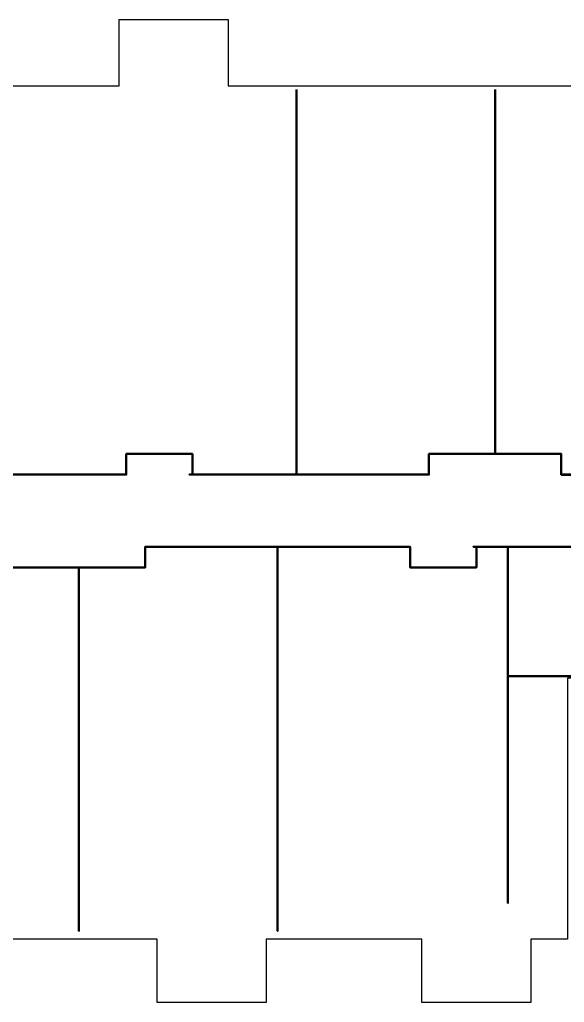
# Model space of a CAD drawing. Header units: metres. Extents: x -113.7 to -33.3, y 234.4 to 326.5.
# Drawn here: x -81.21 to -67.17, y 251.87 to 277.23 of the extents above; entities that cross this region are included whole.
import ezdxf

# ---------------------------------------------------------------- set-up
doc = ezdxf.new("R2010")
doc.units = ezdxf.units.M
for name, color, linetype, lineweight in [('corridor_contour', 3, 'Continuous', 50), ('corridor_walls', 14, 'Continuous', 50), ('interior_walls', 94, 'Continuous', 50)]:
    doc.layers.add(name, color=color, linetype=linetype, lineweight=lineweight)

msp = doc.modelspace()

# ---------------------------------------------------------------- linework, layer by layer
at = {"color": 6}
msp.add_lwpolyline([(-86.501, 275.517), (-78.644, 275.517), (-78.644, 277.229), (-75.835, 277.229), (-75.835, 275.517), (-66.94, 275.517), (-66.94, 277.229), (-64.131, 277.229), (-64.131, 275.517), (-52.633, 275.517), (-52.633, 253.504), (-63.993, 253.504), (-63.993, 260.238), (-67.087, 260.238), (-67.087, 253.504), (-68.033, 253.504), (-68.033, 251.874), (-70.841, 251.874), (-70.841, 253.504), (-74.86, 253.504), (-74.86, 251.874), (-77.669, 251.874), (-77.669, 253.504), (-91.441, 253.504)], dxfattribs=at)
at = {"layer": 'corridor_contour'}
msp.add_lwpolyline([(-81.39, 263.098), (-77.976, 263.098), (-77.976, 263.63), (-71.143, 263.63), (-71.143, 263.098), (-69.436, 263.098), (-69.436, 263.63), (-63.789, 263.63), (-63.319, 263.16), (-61.918, 264.561), (-63.249, 265.868), (-63.633, 265.485), (-67.247, 265.485), (-67.247, 266.024), (-70.661, 266.024), (-70.661, 265.492), (-76.757, 265.492), (-76.757, 266.024), (-78.464, 266.024), (-78.464, 265.492), (-81.39, 265.492)], dxfattribs=at)

# ---------------------------------------------------------------- meshes
at = {"layer": 'corridor_walls'}
mesh = msp.add_polyface(dxfattribs=at)
corners = [(-76.757, 266.024, 6.147), (-76.757, 266.024, 3.454), (-76.858, 266.024, 3.454), (-76.858, 266.024, 5.69), (-77.874, 266.024, 5.69), (-77.874, 266.024, 3.454), (-78.464, 266.024, 3.454), (-78.464, 266.024, 6.147)]
mesh.append_faces([[corners[k] for k in face] for face in [(4, 7, 6, 5)]], dxfattribs={"vtx0": -1})
mesh.append_faces([[corners[k] for k in face] for face in [(1, 0, 3, 2)]], dxfattribs={"vtx1": -1})
mesh.append_faces([[corners[k] for k in face] for face in [(4, 3, 0, 7)]], dxfattribs={"vtx1": -1, "vtx3": -1})
mesh = msp.add_polyface(dxfattribs=at)
corners = [(-78.464, 265.492, 6.147), (-78.464, 265.492, 3.454), (-78.464, 266.024, 3.454), (-78.464, 266.024, 6.147)]
mesh.append_faces([[corners[k] for k in face] for face in [(0, 1, 2, 3)]])
mesh = msp.add_polyface(dxfattribs=at)
corners = [(-76.757, 266.024, 9.5), (-76.757, 266.024, 6.807), (-76.858, 266.024, 6.807), (-76.858, 266.024, 9.042), (-77.874, 266.024, 9.042), (-77.874, 266.024, 6.807), (-78.464, 266.024, 6.807), (-78.464, 266.024, 9.5)]
mesh.append_faces([[corners[k] for k in face] for face in [(4, 7, 6, 5)]], dxfattribs={"vtx0": -1})
mesh.append_faces([[corners[k] for k in face] for face in [(1, 0, 3, 2)]], dxfattribs={"vtx1": -1})
mesh.append_faces([[corners[k] for k in face] for face in [(4, 3, 0, 7)]], dxfattribs={"vtx1": -1, "vtx3": -1})
mesh = msp.add_polyface(dxfattribs=at)
corners = [(-78.464, 265.492, 9.5), (-78.464, 265.492, 6.807), (-78.464, 266.024, 6.807), (-78.464, 266.024, 9.5)]
mesh.append_faces([[corners[k] for k in face] for face in [(0, 1, 2, 3)]])
mesh = msp.add_polyface(dxfattribs=at)
corners = [(-76.757, 266.024, 2.692), (-76.757, 266.024), (-76.858, 266.024), (-76.858, 266.024, 2.235), (-77.874, 266.024, 2.235), (-77.874, 266.024), (-78.464, 266.024), (-78.464, 266.024, 2.692)]
mesh.append_faces([[corners[k] for k in face] for face in [(4, 7, 6, 5)]], dxfattribs={"vtx0": -1})
mesh.append_faces([[corners[k] for k in face] for face in [(1, 0, 3, 2)]], dxfattribs={"vtx1": -1})
mesh.append_faces([[corners[k] for k in face] for face in [(4, 3, 0, 7)]], dxfattribs={"vtx1": -1, "vtx3": -1})
mesh = msp.add_polyface(dxfattribs=at)
corners = [(-78.464, 265.492, 2.692), (-78.464, 265.492), (-78.464, 266.024), (-78.464, 266.024, 2.692)]
mesh.append_faces([[corners[k] for k in face] for face in [(0, 1, 2, 3)]])
mesh = msp.add_polyface(dxfattribs=at)
corners = [(-76.757, 266.024, 6.144), (-76.757, 266.024, 3.454), (-76.757, 265.492, 3.454), (-76.757, 265.492, 6.144)]
mesh.append_faces([[corners[k] for k in face] for face in [(0, 1, 2, 3)]])
mesh = msp.add_polyface(dxfattribs=at)
corners = [(-76.757, 266.024, 9.496), (-76.757, 266.024, 6.807), (-76.757, 265.492, 6.807), (-76.757, 265.492, 9.496)]
mesh.append_faces([[corners[k] for k in face] for face in [(0, 1, 2, 3)]])
mesh = msp.add_polyface(dxfattribs=at)
corners = [(-76.757, 266.024, 2.689), (-76.757, 266.024), (-76.757, 265.492), (-76.757, 265.492, 2.689)]
mesh.append_faces([[corners[k] for k in face] for face in [(0, 1, 2, 3)]])
mesh = msp.add_polyface(dxfattribs=at)
corners = [(-67.247, 266.024, 6.144), (-67.247, 266.024, 3.454), (-67.836, 266.024, 3.454), (-67.836, 266.024, 5.69), (-68.852, 266.024, 5.69), (-68.852, 266.024, 3.454), (-69.056, 266.024, 3.454), (-69.056, 266.024, 5.69), (-70.072, 266.024, 5.69), (-70.072, 266.024, 3.454), (-70.661, 266.024, 3.454), (-70.661, 266.024, 6.144)]
mesh.append_faces([[corners[k] for k in face] for face in [(3, 0, 1, 2), (7, 4, 5, 6)]], dxfattribs={"vtx0": -1})
mesh.append_faces([[corners[k] for k in face] for face in [(0, 3, 4, 11)]], dxfattribs={"vtx0": -1, "vtx2": -1})
mesh.append_faces([[corners[k] for k in face] for face in [(10, 11, 8, 9)]], dxfattribs={"vtx1": -1})
mesh.append_faces([[corners[k] for k in face] for face in [(7, 8, 11, 4)]], dxfattribs={"vtx1": -1, "vtx2": -1, "vtx3": -1})
mesh = msp.add_polyface(dxfattribs=at)
corners = [(-70.661, 266.024, 6.144), (-70.661, 266.024, 3.454), (-70.661, 265.492, 3.454), (-70.661, 265.492, 6.144)]
mesh.append_faces([[corners[k] for k in face] for face in [(0, 1, 2, 3)]])
mesh = msp.add_polyface(dxfattribs=at)
corners = [(-67.247, 266.024, 9.496), (-67.247, 266.024, 6.807), (-67.836, 266.024, 6.807), (-67.836, 266.024, 9.042), (-68.852, 266.024, 9.042), (-68.852, 266.024, 6.807), (-69.056, 266.024, 6.807), (-69.056, 266.024, 9.042), (-70.072, 266.024, 9.042), (-70.072, 266.024, 6.807), (-70.661, 266.024, 6.807), (-70.661, 266.024, 9.496)]
mesh.append_faces([[corners[k] for k in face] for face in [(3, 0, 1, 2), (7, 4, 5, 6)]], dxfattribs={"vtx0": -1})
mesh.append_faces([[corners[k] for k in face] for face in [(0, 3, 4, 11)]], dxfattribs={"vtx0": -1, "vtx2": -1})
mesh.append_faces([[corners[k] for k in face] for face in [(10, 11, 8, 9)]], dxfattribs={"vtx1": -1})
mesh.append_faces([[corners[k] for k in face] for face in [(7, 8, 11, 4)]], dxfattribs={"vtx1": -1, "vtx2": -1, "vtx3": -1})
mesh = msp.add_polyface(dxfattribs=at)
corners = [(-70.661, 266.024, 9.496), (-70.661, 266.024, 6.807), (-70.661, 265.492, 6.807), (-70.661, 265.492, 9.496)]
mesh.append_faces([[corners[k] for k in face] for face in [(0, 1, 2, 3)]])
mesh = msp.add_polyface(dxfattribs=at)
corners = [(-67.247, 266.024, 2.689), (-67.247, 266.024), (-67.836, 266.024), (-67.836, 266.024, 2.235), (-68.852, 266.024, 2.235), (-68.852, 266.024), (-69.056, 266.024), (-69.056, 266.024, 2.235), (-70.072, 266.024, 2.235), (-70.072, 266.024), (-70.661, 266.024), (-70.661, 266.024, 2.689)]
mesh.append_faces([[corners[k] for k in face] for face in [(3, 0, 1, 2), (7, 4, 5, 6)]], dxfattribs={"vtx0": -1})
mesh.append_faces([[corners[k] for k in face] for face in [(0, 3, 4, 11)]], dxfattribs={"vtx0": -1, "vtx2": -1})
mesh.append_faces([[corners[k] for k in face] for face in [(10, 11, 8, 9)]], dxfattribs={"vtx1": -1})
mesh.append_faces([[corners[k] for k in face] for face in [(7, 8, 11, 4)]], dxfattribs={"vtx1": -1, "vtx2": -1, "vtx3": -1})
mesh = msp.add_polyface(dxfattribs=at)
corners = [(-70.661, 266.024, 2.689), (-70.661, 266.024), (-70.661, 265.492), (-70.661, 265.492, 2.689)]
mesh.append_faces([[corners[k] for k in face] for face in [(0, 1, 2, 3)]])
mesh = msp.add_polyface(dxfattribs=at)
corners = [(-67.247, 266.024, 6.144), (-67.247, 266.024, 3.454), (-67.247, 265.485, 3.454), (-67.247, 265.485, 6.144)]
mesh.append_faces([[corners[k] for k in face] for face in [(0, 3, 2, 1)]])
mesh = msp.add_polyface(dxfattribs=at)
corners = [(-67.247, 266.024, 9.496), (-67.247, 266.024, 6.807), (-67.247, 265.485, 6.807), (-67.247, 265.485, 9.496)]
mesh.append_faces([[corners[k] for k in face] for face in [(0, 3, 2, 1)]])
mesh = msp.add_polyface(dxfattribs=at)
corners = [(-67.247, 266.024, 2.689), (-67.247, 266.024), (-67.247, 265.492), (-67.247, 265.492, 2.689)]
mesh.append_faces([[corners[k] for k in face] for face in [(0, 3, 2, 1)]])
mesh = msp.add_polyface(dxfattribs=at)
corners = [(-81.39, 265.492, 2.791), (-81.39, 265.492), (-78.464, 265.492), (-78.464, 265.492, 2.791)]
mesh.append_faces([[corners[k] for k in face] for face in [(0, 1, 2, 3)]])
mesh = msp.add_polyface(dxfattribs=at)
corners = [(-78.464, 265.492, 6.144), (-78.464, 265.492, 3.454), (-81.39, 265.492, 3.454), (-81.39, 265.492, 6.144)]
mesh.append_faces([[corners[k] for k in face] for face in [(0, 3, 2, 1)]])
mesh = msp.add_polyface(dxfattribs=at)
corners = [(-78.464, 265.492, 9.496), (-78.464, 265.492, 6.807), (-81.39, 265.492, 6.807), (-81.39, 265.492, 9.496)]
mesh.append_faces([[corners[k] for k in face] for face in [(0, 3, 2, 1)]])
mesh = msp.add_polyface(dxfattribs=at)
corners = [(-76.401, 265.492, 6.144), (-76.401, 265.492, 3.454), (-76.833, 265.492, 3.454), (-76.833, 265.492, 6.144)]
mesh.append_faces([[corners[k] for k in face] for face in [(0, 3, 2, 1)]])
mesh = msp.add_polyface(dxfattribs=at)
corners = [(-76.401, 265.492, 9.496), (-76.401, 265.492, 6.807), (-76.833, 265.492, 6.807), (-76.833, 265.492, 9.496)]
mesh.append_faces([[corners[k] for k in face] for face in [(0, 3, 2, 1)]])
mesh = msp.add_polyface(dxfattribs=at)
corners = [(-76.401, 265.492, 2.689), (-76.401, 265.492), (-76.833, 265.492), (-76.833, 265.492, 2.689)]
mesh.append_faces([[corners[k] for k in face] for face in [(0, 3, 2, 1)]])
mesh = msp.add_polyface(dxfattribs=at)
corners = [(-76.757, 265.492, 2.791), (-76.757, 265.492), (-74.075, 265.492), (-74.075, 265.492, 2.791)]
mesh.append_faces([[corners[k] for k in face] for face in [(0, 1, 2, 3)]])
mesh = msp.add_polyface(dxfattribs=at)
corners = [(-70.661, 265.492, 6.147), (-70.661, 265.492, 3.454), (-76.757, 265.492, 3.454), (-76.757, 265.492, 6.147)]
mesh.append_faces([[corners[k] for k in face] for face in [(0, 3, 2, 1)]])
mesh = msp.add_polyface(dxfattribs=at)
corners = [(-70.661, 265.492, 9.5), (-70.661, 265.492, 6.807), (-76.757, 265.492, 6.807), (-76.757, 265.492, 9.5)]
mesh.append_faces([[corners[k] for k in face] for face in [(0, 3, 2, 1)]])
mesh = msp.add_polyface(dxfattribs=at)
corners = [(-74.075, 265.492, 2.791), (-74.075, 265.492), (-70.661, 265.492), (-70.661, 265.492, 2.791)]
mesh.append_faces([[corners[k] for k in face] for face in [(0, 1, 2, 3)]])
mesh = msp.add_polyface(dxfattribs=at)
corners = [(-67.247, 265.492, 2.791), (-67.247, 265.492), (-63.626, 265.492), (-63.626, 265.492, 2.791)]
mesh.append_faces([[corners[k] for k in face] for face in [(0, 1, 2, 3)]])
mesh = msp.add_polyface(dxfattribs=at)
corners = [(-63.633, 265.485, 6.147), (-63.633, 265.485, 3.454), (-67.247, 265.485, 3.454), (-67.247, 265.485, 6.147)]
mesh.append_faces([[corners[k] for k in face] for face in [(0, 3, 2, 1)]])
mesh = msp.add_polyface(dxfattribs=at)
corners = [(-63.633, 265.485, 9.5), (-63.633, 265.485, 6.807), (-67.247, 265.485, 6.807), (-67.247, 265.485, 9.5)]
mesh.append_faces([[corners[k] for k in face] for face in [(0, 3, 2, 1)]])
mesh = msp.add_polyface(dxfattribs=at)
corners = [(-77.976, 263.63, 6.144), (-77.976, 263.63, 3.454), (-71.143, 263.63, 3.454), (-71.143, 263.63, 6.144)]
mesh.append_faces([[corners[k] for k in face] for face in [(0, 3, 2, 1)]])
mesh = msp.add_polyface(dxfattribs=at)
corners = [(-77.976, 263.63, 9.496), (-77.976, 263.63, 6.807), (-71.143, 263.63, 6.807), (-71.143, 263.63, 9.496)]
mesh.append_faces([[corners[k] for k in face] for face in [(0, 3, 2, 1)]])
mesh = msp.add_polyface(dxfattribs=at)
corners = [(-77.976, 263.098, 6.144), (-77.976, 263.098, 3.454), (-77.976, 263.63, 3.454), (-77.976, 263.63, 6.144)]
mesh.append_faces([[corners[k] for k in face] for face in [(0, 1, 2, 3)]])
mesh = msp.add_polyface(dxfattribs=at)
corners = [(-77.976, 263.098, 9.496), (-77.976, 263.098, 6.807), (-77.976, 263.63, 6.807), (-77.976, 263.63, 9.496)]
mesh.append_faces([[corners[k] for k in face] for face in [(0, 1, 2, 3)]])
mesh = msp.add_polyface(dxfattribs=at)
corners = [(-77.976, 263.63, 2.791), (-77.976, 263.63), (-77.976, 263.098), (-77.976, 263.098, 2.791)]
mesh.append_faces([[corners[k] for k in face] for face in [(0, 1, 2, 3)]])
mesh = msp.add_polyface(dxfattribs=at)
corners = [(-77.976, 263.63, 2.791), (-77.976, 263.63), (-71.143, 263.63), (-71.143, 263.63, 2.791)]
mesh.append_faces([[corners[k] for k in face] for face in [(0, 3, 2, 1)]])
mesh = msp.add_polyface(dxfattribs=at)
corners = [(-71.143, 263.63, 6.147), (-71.143, 263.63, 3.454), (-71.143, 263.098, 3.454), (-71.143, 263.098, 6.147)]
mesh.append_faces([[corners[k] for k in face] for face in [(0, 3, 2, 1)]])
mesh = msp.add_polyface(dxfattribs=at)
corners = [(-71.143, 263.63, 9.5), (-71.143, 263.63, 6.807), (-71.143, 263.098, 6.807), (-71.143, 263.098, 9.5)]
mesh.append_faces([[corners[k] for k in face] for face in [(0, 3, 2, 1)]])
mesh = msp.add_polyface(dxfattribs=at)
corners = [(-71.143, 263.63, 2.692), (-71.143, 263.63), (-71.143, 263.098), (-71.143, 263.098, 2.692)]
mesh.append_faces([[corners[k] for k in face] for face in [(0, 3, 2, 1)]])
mesh = msp.add_polyface(dxfattribs=at)
corners = [(-69.08, 263.63, 6.144), (-69.08, 263.63, 3.454), (-69.512, 263.63, 3.454), (-69.512, 263.63, 6.144)]
mesh.append_faces([[corners[k] for k in face] for face in [(0, 1, 2, 3)]])
mesh = msp.add_polyface(dxfattribs=at)
corners = [(-69.08, 263.63, 9.496), (-69.08, 263.63, 6.807), (-69.512, 263.63, 6.807), (-69.512, 263.63, 9.496)]
mesh.append_faces([[corners[k] for k in face] for face in [(0, 1, 2, 3)]])
mesh = msp.add_polyface(dxfattribs=at)
corners = [(-69.08, 263.63, 2.689), (-69.08, 263.63), (-69.512, 263.63), (-69.512, 263.63, 2.689)]
mesh.append_faces([[corners[k] for k in face] for face in [(0, 1, 2, 3)]])
mesh = msp.add_polyface(dxfattribs=at)
corners = [(-69.436, 263.63, 2.791), (-69.436, 263.63), (-68.623, 263.63), (-68.623, 263.63, 2.791)]
mesh.append_faces([[corners[k] for k in face] for face in [(0, 3, 2, 1)]])
mesh = msp.add_polyface(dxfattribs=at)
corners = [(-69.436, 263.63, 6.144), (-69.436, 263.63, 3.454), (-67.003, 263.63, 3.454), (-67.003, 263.63, 6.144)]
mesh.append_faces([[corners[k] for k in face] for face in [(0, 3, 2, 1)]])
mesh = msp.add_polyface(dxfattribs=at)
corners = [(-69.436, 263.63, 9.496), (-69.436, 263.63, 6.807), (-67.003, 263.63, 6.807), (-67.003, 263.63, 9.496)]
mesh.append_faces([[corners[k] for k in face] for face in [(0, 3, 2, 1)]])
mesh = msp.add_polyface(dxfattribs=at)
corners = [(-69.436, 263.098, 6.144), (-69.436, 263.098, 3.454), (-69.436, 263.63, 3.454), (-69.436, 263.63, 6.144)]
mesh.append_faces([[corners[k] for k in face] for face in [(0, 3, 2, 1)]])
mesh = msp.add_polyface(dxfattribs=at)
corners = [(-69.436, 263.098, 9.496), (-69.436, 263.098, 6.807), (-69.436, 263.63, 6.807), (-69.436, 263.63, 9.496)]
mesh.append_faces([[corners[k] for k in face] for face in [(0, 3, 2, 1)]])
mesh = msp.add_polyface(dxfattribs=at)
corners = [(-69.436, 263.098, 2.689), (-69.436, 263.098), (-69.436, 263.63), (-69.436, 263.63, 2.689)]
mesh.append_faces([[corners[k] for k in face] for face in [(0, 3, 2, 1)]])
mesh = msp.add_polyface(dxfattribs=at)
corners = [(-77.976, 263.098, 6.144), (-77.976, 263.098, 3.454), (-78.565, 263.098, 3.454), (-78.565, 263.098, 5.69), (-79.581, 263.098, 5.69), (-79.581, 263.098, 3.454), (-79.785, 263.098, 3.454), (-79.785, 263.098, 5.69), (-80.801, 263.098, 5.69), (-80.801, 263.098, 3.454), (-81.39, 263.098, 3.454), (-81.39, 263.098, 6.144)]
mesh.append_faces([[corners[k] for k in face] for face in [(8, 11, 10, 9)]], dxfattribs={"vtx0": -1})
mesh.append_faces([[corners[k] for k in face] for face in [(11, 8, 7, 4)]], dxfattribs={"vtx0": -1, "vtx2": -1, "vtx3": -1})
mesh.append_faces([[corners[k] for k in face] for face in [(1, 0, 3, 2), (5, 4, 7, 6)]], dxfattribs={"vtx1": -1})
mesh.append_faces([[corners[k] for k in face] for face in [(4, 3, 0, 11)]], dxfattribs={"vtx1": -1, "vtx3": -1})
mesh = msp.add_polyface(dxfattribs=at)
corners = [(-77.976, 263.098, 9.496), (-77.976, 263.098, 6.807), (-78.565, 263.098, 6.807), (-78.565, 263.098, 9.042), (-79.581, 263.098, 9.042), (-79.581, 263.098, 6.807), (-79.785, 263.098, 6.807), (-79.785, 263.098, 9.042), (-80.801, 263.098, 9.042), (-80.801, 263.098, 6.807), (-81.39, 263.098, 6.807), (-81.39, 263.098, 9.496)]
mesh.append_faces([[corners[k] for k in face] for face in [(8, 11, 10, 9)]], dxfattribs={"vtx0": -1})
mesh.append_faces([[corners[k] for k in face] for face in [(11, 8, 7, 4)]], dxfattribs={"vtx0": -1, "vtx2": -1, "vtx3": -1})
mesh.append_faces([[corners[k] for k in face] for face in [(1, 0, 3, 2), (5, 4, 7, 6)]], dxfattribs={"vtx1": -1})
mesh.append_faces([[corners[k] for k in face] for face in [(4, 3, 0, 11)]], dxfattribs={"vtx1": -1, "vtx3": -1})
mesh = msp.add_polyface(dxfattribs=at)
corners = [(-79.683, 263.098, 2.791), (-79.683, 263.098), (-79.785, 263.098), (-79.785, 263.098, 2.235), (-80.801, 263.098, 2.235), (-80.801, 263.098), (-81.39, 263.098), (-81.39, 263.098, 2.791)]
mesh.append_faces([[corners[k] for k in face] for face in [(3, 0, 1, 2)]], dxfattribs={"vtx0": -1})
mesh.append_faces([[corners[k] for k in face] for face in [(0, 3, 4, 7)]], dxfattribs={"vtx0": -1, "vtx2": -1})
mesh.append_faces([[corners[k] for k in face] for face in [(6, 7, 4, 5)]], dxfattribs={"vtx1": -1})
mesh = msp.add_polyface(dxfattribs=at)
corners = [(-79.683, 263.098, 2.791), (-79.683, 263.098), (-79.581, 263.098), (-79.581, 263.098, 2.235), (-78.565, 263.098, 2.235), (-78.565, 263.098), (-77.976, 263.098), (-77.976, 263.098, 2.791)]
mesh.append_faces([[corners[k] for k in face] for face in [(4, 7, 6, 5)]], dxfattribs={"vtx0": -1})
mesh.append_faces([[corners[k] for k in face] for face in [(1, 0, 3, 2)]], dxfattribs={"vtx1": -1})
mesh.append_faces([[corners[k] for k in face] for face in [(4, 3, 0, 7)]], dxfattribs={"vtx1": -1, "vtx3": -1})
mesh = msp.add_polyface(dxfattribs=at)
corners = [(-69.436, 263.098, 6.147), (-69.436, 263.098, 3.454), (-69.538, 263.098, 3.454), (-69.538, 263.098, 5.69), (-70.554, 263.098, 5.69), (-70.554, 263.098, 3.454), (-71.143, 263.098, 3.454), (-71.143, 263.098, 6.147)]
mesh.append_faces([[corners[k] for k in face] for face in [(3, 0, 1, 2)]], dxfattribs={"vtx0": -1})
mesh.append_faces([[corners[k] for k in face] for face in [(0, 3, 4, 7)]], dxfattribs={"vtx0": -1, "vtx2": -1})
mesh.append_faces([[corners[k] for k in face] for face in [(6, 7, 4, 5)]], dxfattribs={"vtx1": -1})
mesh = msp.add_polyface(dxfattribs=at)
corners = [(-69.436, 263.098, 9.5), (-69.436, 263.098, 6.807), (-69.538, 263.098, 6.807), (-69.538, 263.098, 9.042), (-70.554, 263.098, 9.042), (-70.554, 263.098, 6.807), (-71.143, 263.098, 6.807), (-71.143, 263.098, 9.5)]
mesh.append_faces([[corners[k] for k in face] for face in [(3, 0, 1, 2)]], dxfattribs={"vtx0": -1})
mesh.append_faces([[corners[k] for k in face] for face in [(0, 3, 4, 7)]], dxfattribs={"vtx0": -1, "vtx2": -1})
mesh.append_faces([[corners[k] for k in face] for face in [(6, 7, 4, 5)]], dxfattribs={"vtx1": -1})
mesh = msp.add_polyface(dxfattribs=at)
corners = [(-69.436, 263.098, 2.692), (-69.436, 263.098), (-69.538, 263.098), (-69.538, 263.098, 2.235), (-70.554, 263.098, 2.235), (-70.554, 263.098), (-71.143, 263.098), (-71.143, 263.098, 2.692)]
mesh.append_faces([[corners[k] for k in face] for face in [(3, 0, 1, 2)]], dxfattribs={"vtx0": -1})
mesh.append_faces([[corners[k] for k in face] for face in [(0, 3, 4, 7)]], dxfattribs={"vtx0": -1, "vtx2": -1})
mesh.append_faces([[corners[k] for k in face] for face in [(6, 7, 4, 5)]], dxfattribs={"vtx1": -1})
at = {"layer": 'interior_walls'}
mesh = msp.add_polyface(dxfattribs=at)
corners = [(-74.075, 275.423, 6.147), (-74.075, 275.423, 3.454), (-74.075, 265.492, 3.454), (-74.075, 265.492, 6.147)]
mesh.append_faces([[corners[k] for k in face] for face in [(0, 3, 2, 1)]])
mesh = msp.add_polyface(dxfattribs=at)
corners = [(-74.075, 275.423, 9.5), (-74.075, 275.423, 6.807), (-74.075, 265.492, 6.807), (-74.075, 265.492, 9.5)]
mesh.append_faces([[corners[k] for k in face] for face in [(0, 3, 2, 1)]])
mesh = msp.add_polyface(dxfattribs=at)
corners = [(-68.954, 275.425, 6.147), (-68.954, 275.425, 3.454), (-68.954, 266.024, 3.454), (-68.954, 266.024, 6.147)]
mesh.append_faces([[corners[k] for k in face] for face in [(0, 3, 2, 1)]])
mesh = msp.add_polyface(dxfattribs=at)
corners = [(-68.954, 275.425, 9.5), (-68.954, 275.425, 6.807), (-68.954, 266.024, 6.807), (-68.954, 266.024, 9.5)]
mesh.append_faces([[corners[k] for k in face] for face in [(0, 3, 2, 1)]])
mesh = msp.add_polyface(dxfattribs=at)
corners = [(-74.075, 274.663, 2.791), (-74.075, 274.663), (-74.075, 265.492), (-74.075, 265.492, 2.791)]
mesh.append_faces([[corners[k] for k in face] for face in [(0, 1, 2, 3)]])
mesh = msp.add_polyface(dxfattribs=at)
corners = [(-68.954, 274.663, 2.791), (-68.954, 274.663), (-68.954, 266.024), (-68.954, 266.024, 2.791)]
mesh.append_faces([[corners[k] for k in face] for face in [(0, 1, 2, 3)]])
mesh = msp.add_polyface(dxfattribs=at)
corners = [(-74.562, 254.459, 2.791), (-74.562, 254.459), (-74.562, 263.63), (-74.562, 263.63, 2.791)]
mesh.append_faces([[corners[k] for k in face] for face in [(0, 3, 2, 1)]])
mesh = msp.add_polyface(dxfattribs=at)
corners = [(-74.562, 263.63, 6.144), (-74.562, 263.63, 3.454), (-74.562, 253.716, 3.454), (-74.562, 253.716, 6.144)]
mesh.append_faces([[corners[k] for k in face] for face in [(0, 3, 2, 1)]])
mesh = msp.add_polyface(dxfattribs=at)
corners = [(-74.562, 263.63, 9.496), (-74.562, 263.63, 6.807), (-74.562, 253.716, 6.807), (-74.562, 253.716, 9.496)]
mesh.append_faces([[corners[k] for k in face] for face in [(0, 3, 2, 1)]])
mesh = msp.add_polyface(dxfattribs=at)
corners = [(-68.623, 263.63, 2.791), (-68.623, 263.63), (-68.623, 260.294), (-68.623, 260.294, 2.791)]
mesh.append_faces([[corners[k] for k in face] for face in [(0, 1, 2, 3)]])
mesh = msp.add_polyface(dxfattribs=at)
corners = [(-79.683, 254.459, 2.791), (-79.683, 254.459), (-79.683, 263.098), (-79.683, 263.098, 2.791)]
mesh.append_faces([[corners[k] for k in face] for face in [(0, 3, 2, 1)]])
mesh = msp.add_polyface(dxfattribs=at)
corners = [(-79.683, 263.098, 6.144), (-79.683, 263.098, 3.454), (-79.683, 253.716, 3.454), (-79.683, 253.716, 6.144)]
mesh.append_faces([[corners[k] for k in face] for face in [(0, 3, 2, 1)]])
mesh = msp.add_polyface(dxfattribs=at)
corners = [(-79.683, 263.098, 9.496), (-79.683, 263.098, 6.807), (-79.683, 253.716, 6.807), (-79.683, 253.716, 9.496)]
mesh.append_faces([[corners[k] for k in face] for face in [(0, 3, 2, 1)]])
mesh = msp.add_polyface(dxfattribs=at)
corners = [(-68.623, 260.294, 2.791), (-68.623, 260.294), (-68.623, 254.434), (-68.623, 254.434, 2.791)]
mesh.append_faces([[corners[k] for k in face] for face in [(0, 1, 2, 3)]])
mesh = msp.add_polyface(dxfattribs=at)
corners = [(-68.623, 260.294, 3.194), (-68.623, 260.294), (-64.083, 260.294), (-64.083, 260.294, 3.194)]
mesh.append_faces([[corners[k] for k in face] for face in [(0, 3, 2, 1)]])

doc.saveas('drawing.dxf')
